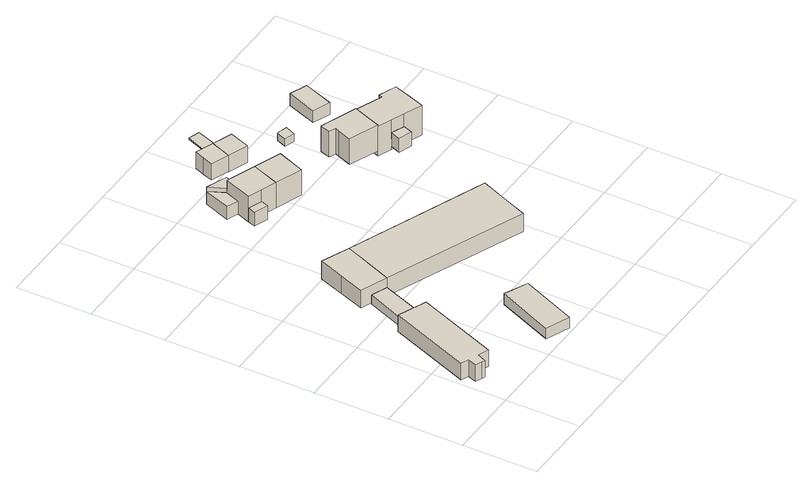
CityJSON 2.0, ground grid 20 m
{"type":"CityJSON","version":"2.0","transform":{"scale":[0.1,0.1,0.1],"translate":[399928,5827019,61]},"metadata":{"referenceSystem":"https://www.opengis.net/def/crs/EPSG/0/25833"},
"CityObjects":{
"building1":{"type":"Building","attributes":{"Gemeindeschluessel":"11000011","function":"31001_2020"},"address":[{"country":"Germany","locality":"Berlin","thoroughfareNumber":"2 (14)","thoroughfareName":"Straße 1"}],"children":["building1-1","building1-2"]},
"building1-1":{"type":"BuildingPart","attributes":{"BezugspunktDach":"2200","measuredHeight":6.11,"storeysAboveGround":1},"parents":["building1"],"geometry":[{"type":"MultiSurface","lod":"1","boundaries":[[[0,1,2,3,4,5,6,7,8,9,10]],[[11,12,13,14,15,16,17,18,19,20,21]],[[11,21,10,9]],[[22,23,24,12,11,9,8]],[[13,25,22,12,8,7]],[[14,13,7,6]],[[15,14,6,5]],[[16,15,5,4]],[[17,16,4,3]],[[18,17,3,2]],[[19,18,2,1]],[[20,19,1,0]],[[21,20,0,10]],[[12,24,23,22]],[[26,12,22,25,13]]]}]},
"building1-2":{"type":"BuildingPart","attributes":{"BezugspunktDach":"2200","measuredHeight":2.6,"storeysAboveGround":1},"parents":["building1"],"geometry":[{"type":"MultiSurface","lod":"1","boundaries":[[[25,27,28,23]],[[29,30,13,24]],[[29,24,23,28]],[[30,29,28,27]],[[13,30,27,25]],[[13,12,31]],[[24,31,12,22,23]],[[25,22,12,13]]]}]},
"building2":{"type":"Building","attributes":{"Gemeindeschluessel":"11000011","BezugspunktDach":"2200","function":"31001_2143","measuredHeight":3.1,"storeysAboveGround":1},"address":[{"country":"Germany","locality":"Berlin","thoroughfareNumber":"2 (3)","thoroughfareName":"Straße 1"}],"geometry":[{"type":"Solid","lod":"1","boundaries":[[[[32,33,34,35]],[[36,37,38,39]],[[36,39,35,34]],[[37,36,34,33]],[[38,37,33,32]],[[39,38,32,35]]]]}]},
"building3":{"type":"Building","attributes":{"Gemeindeschluessel":"11000011","BezugspunktDach":"2200","function":"31001_2020","measuredHeight":7.38,"storeysAboveGround":1},"address":[{"country":"Germany","locality":"Berlin","thoroughfareNumber":"2 (13)","thoroughfareName":"Straße 1"}],"geometry":[{"type":"Solid","lod":"1","boundaries":[[[[40,41,42,43,44,45]],[[46,47,48,49,50,51]],[[46,51,45,44]],[[47,46,44,43]],[[48,47,43,42]],[[49,48,42,41]],[[50,49,41,40]],[[51,50,40,45]]]]}]},
"building4":{"type":"Building","attributes":{"Gemeindeschluessel":"11000011","BezugspunktDach":"2200","function":"31001_2000","measuredHeight":7.53,"storeysAboveGround":1},"address":[{"country":"Germany","locality":"Berlin","thoroughfareNumber":"10, 12, 2, 4, 6, 8","thoroughfareName":"Straße 1"}],"geometry":[{"type":"Solid","lod":"1","boundaries":[[[[52,53,54,42,40]],[[55,56,57,58,59]],[[55,59,40,42]],[[56,55,42,54]],[[57,56,54,53]],[[58,57,53,52]],[[59,58,52,40]]]]}]},
"building5":{"type":"Building","attributes":{"Gemeindeschluessel":"11000011","function":"31001_1010"},"address":[{"country":"Germany","locality":"Berlin","thoroughfareNumber":"1","thoroughfareName":"Straße 1"}],"children":["building5-1","building5-2","building5-3","building5-4"]},
"building5-1":{"type":"BuildingPart","attributes":{"BezugspunktDach":"2200","measuredHeight":8.63,"storeysAboveGround":1},"parents":["building5"],"geometry":[{"type":"MultiSurface","lod":"1","boundaries":[[[60,61,62,63,64,65]],[[66,67,68,69,70,71]],[[66,72,73,74,71,65,64]],[[67,75,76,66,64,63]],[[68,67,63,62]],[[69,68,62,61]],[[70,69,61,60]],[[77,78,60,65]],[[74,73,72,66]],[[66,76,75,67]],[[71,70,78,77]]]}]},
"building5-2":{"type":"BuildingPart","attributes":{"BezugspunktDach":"2200","measuredHeight":3.78,"storeysAboveGround":1},"parents":["building5"],"geometry":[{"type":"Solid","lod":"1","boundaries":[[[[73,72,79,80]],[[81,66,74,82]],[[81,82,80,79]],[[66,72,66,74]],[[82,74,73,80]],[[66,81,79,72]],[[74,66,72,73]]]]}]},
"building5-3":{"type":"BuildingPart","attributes":{"BezugspunktDach":"2200","measuredHeight":4.95,"storeysAboveGround":1},"parents":["building5"],"geometry":[{"type":"MultiSurface","lod":"1","boundaries":[[[76,75,83,84]],[[85,67,66,81]],[[85,81,84,83]],[[67,85,83,75]],[[67,86,67,66]],[[81,66,76,84],[81,79,72,66]],[[66,67,86,75,76]],[[79,81,66,72]]]}]},
"building5-4":{"type":"BuildingPart","attributes":{"BezugspunktDach":"2200","measuredHeight":4.05,"storeysAboveGround":1},"parents":["building5"],"geometry":[{"type":"MultiSurface","lod":"1","boundaries":[[[87,78,77,88]],[[71,70,89,90]],[[71,90,88,77]],[[70,71,77,71,70,91]],[[89,70,78,87]],[[90,89,87,88]],[[91,70,71,77,78]]]}]},
"building6":{"type":"Building","attributes":{"Gemeindeschluessel":"11000011","BezugspunktDach":"2200","function":"31001_1010","measuredHeight":8.67,"storeysAboveGround":2},"address":[{"country":"Germany","locality":"Berlin","thoroughfareNumber":"3","thoroughfareName":"Straße 1"}],"geometry":[{"type":"Solid","lod":"1","boundaries":[[[[92,93,62,61]],[[68,94,95,69]],[[68,69,61,62]],[[94,68,62,93]],[[95,94,93,92]],[[69,95,92,61]]]]}]},
"building7":{"type":"Building","attributes":{"Gemeindeschluessel":"11000011","BezugspunktDach":"2200","function":"31001_2143","measuredHeight":6.09,"storeysAboveGround":1},"address":[{"country":"Germany","locality":"Berlin","thoroughfareNumber":"1 (1)","thoroughfareName":"Straße 1"}],"geometry":[{"type":"Solid","lod":"1","boundaries":[[[[96,97,98,99,100]],[[101,102,103,104,105]],[[101,105,100,99]],[[102,101,99,98]],[[103,102,98,97]],[[104,103,97,96]],[[105,104,96,100]]]]}]},
"building8":{"type":"Building","attributes":{"Gemeindeschluessel":"11000011","BezugspunktDach":"2200","function":"31001_2143","measuredHeight":6.17,"storeysAboveGround":1},"address":[{"country":"Germany","locality":"Berlin","thoroughfareNumber":"3 (1)","thoroughfareName":"Straße 1"}],"geometry":[{"type":"Solid","lod":"1","boundaries":[[[[106,107,108,97,109,96]],[[110,111,112,113,114,115]],[[110,115,96,109]],[[111,110,109,97]],[[112,111,97,108]],[[113,112,108,107]],[[114,113,107,106]],[[115,114,106,96]]]]}]},
"building9":{"type":"Building","attributes":{"Gemeindeschluessel":"11000011","BezugspunktDach":"2200","function":"31001_2463","measuredHeight":0.368,"storeysAboveGround":1},"address":[{"country":"Germany","locality":"Berlin","thoroughfareNumber":"3 (2)","thoroughfareName":"Straße 1"}],"geometry":[{"type":"Solid","lod":"1","boundaries":[[[[116,117,118,119]],[[120,121,122,123]],[[120,123,119,118]],[[121,120,118,117]],[[122,121,117,116]],[[123,122,116,119]]]]}]},
"building10":{"type":"Building","attributes":{"Gemeindeschluessel":"11000011","BezugspunktDach":"2200","function":"51009_1611","measuredHeight":2.28,"storeysAboveGround":0},"address":[{"country":"Germany","locality":"Berlin"}],"geometry":[{"type":"Solid","lod":"1","boundaries":[[[[124,125,126,127]],[[128,129,130,131]],[[128,131,127,126]],[[129,128,126,125]],[[130,129,125,124]],[[131,130,124,127]]]]}]},
"building11":{"type":"Building","attributes":{"Gemeindeschluessel":"11000011","BezugspunktDach":"2200","function":"31001_1010","measuredHeight":8.31,"storeysAboveGround":1},"address":[{"country":"Germany","locality":"Berlin","thoroughfareNumber":"5","thoroughfareName":"Straße 1"}],"geometry":[{"type":"Solid","lod":"1","boundaries":[[[[132,133,134,135,136,137,138,139,140]],[[141,142,143,144,145,146,147,148,149]],[[141,149,140,139]],[[142,141,139,138]],[[143,142,138,137]],[[144,143,137,136]],[[145,144,136,135]],[[146,145,135,134]],[[147,146,134,133]],[[148,147,133,132]],[[149,148,132,140]]]]}]},
"building12":{"type":"Building","attributes":{"Gemeindeschluessel":"11000011","function":"31001_1010"},"address":[{"country":"Germany","locality":"Berlin","thoroughfareNumber":"7","thoroughfareName":"Straße 1"}],"children":["building12-1","building12-2"]},
"building12-1":{"type":"BuildingPart","attributes":{"BezugspunktDach":"2200","measuredHeight":9.34,"storeysAboveGround":1},"parents":["building12"],"geometry":[{"type":"MultiSurface","lod":"1","boundaries":[[[150,151,152,153,154,155,156,157,158,159,160,161]],[[162,163,164,165,166,167,168,169,170,171,172,173]],[[162,173,161,160]],[[163,162,160,159]],[[164,163,159,158]],[[165,164,158,157]],[[166,165,157,156]],[[167,166,156,155]],[[168,167,155,154]],[[169,168,154,153]],[[170,169,153,152]],[[171,170,152,151]],[[174,175,176,151,150]],[[172,171,177,178]],[[173,172,150,161]],[[178,177,176,175,174]]]}]},
"building12-2":{"type":"BuildingPart","attributes":{"BezugspunktDach":"2200","measuredHeight":4.61,"storeysAboveGround":1},"parents":["building12"],"geometry":[{"type":"Solid","lod":"1","boundaries":[[[[179,176,175,180]],[[178,177,181,182]],[[178,182,180,175]],[[181,177,176,179]],[[182,181,179,180]],[[177,178,175,176]]]]}]},
"building13":{"type":"Building","attributes":{"Gemeindeschluessel":"11000011","BezugspunktDach":"2200","function":"31001_2143","measuredHeight":3.47,"storeysAboveGround":1},"address":[{"country":"Germany","locality":"Berlin","thoroughfareNumber":"5 (1)","thoroughfareName":"Straße 1"}],"geometry":[{"type":"Solid","lod":"1","boundaries":[[[[183,184,185,186,187]],[[188,189,190,191,192]],[[188,192,187,186]],[[189,188,186,185]],[[190,189,185,184]],[[191,190,184,183]],[[192,191,183,187]]]]}]}
},
"vertices":[
[26,116,58],[17,92,58],[35,85,58],[43,81,58],[54,105,58],[82,94,58],[168,312,58],[151,319,58],[130,328,58],[92,343,58],[6,124,58],[92,343,10],[130,328,10],[151,319,10],[168,312,10],[82,94,10],[54,105,10],[43,81,10],[35,85,10],[17,92,10],[26,116,10],[6,124,10],[130,328,36],[106,337,36],[106,337,10],[151,319,36],[135,326,10],
[195,433,36],[152,450,36],[152,450,10],[195,433,10],[111,335,10],
[305,6,40],[369,155,40],[307,183,40],[242,32,40],[307,183,9],[369,155,9],[305,6,9],[242,32,9],
[195,433,64],[222,499,64],[249,566,64],[174,597,64],[149,529,64],[124,461,64],[149,529,12],[174,597,12],[249,566,12],[222,499,12],[195,433,12],[124,461,12],
[567,282,64],[595,350,64],[623,418,64],[249,566,11],[623,418,11],[595,350,11],[567,282,11],[195,433,11],
[311,837,90],[351,822,90],[380,896,90],[326,916,90],[301,925,90],[273,851,90],[301,925,16],[326,916,16],[380,896,16],[351,822,16],[311,837,16],[273,851,16],[301,925,54],[286,886,54],[286,886,16],[326,916,66],[301,925,66],[273,851,56],[311,837,56],
[282,969,54],[255,898,54],[282,969,16],[255,898,16],
[338,948,66],[282,969,66],[338,948,16],[326,916,41],
[303,817,56],[266,831,56],[303,817,16],[266,831,16],[311,837,46],
[423,795,90],[452,869,90],[452,869,16],[423,795,16],
[415,987,64],[436,1041,64],[388,1059,64],[377,1032,64],[367,1005,64],[377,1032,16],[388,1059,16],[436,1041,16],[415,987,16],[367,1005,16],
[469,967,64],[479,994,64],[489,1021,64],[426,1014,64],[426,1014,15],[436,1041,15],[489,1021,15],[479,994,15],[469,967,15],[415,987,15],
[478,1042,19],[507,1119,19],[477,1129,19],[447,1053,19],[477,1129,15],[507,1119,15],[478,1042,15],[447,1053,15],
[591,912,39],[603,940,39],[575,948,39],[564,921,39],[575,948,17],[603,940,17],[591,912,17],[564,921,17],
[599,805,91],[595,794,91],[581,757,91],[659,726,91],[673,764,91],[688,802,91],[610,832,91],[590,839,91],[581,813,91],[590,839,16],[610,832,16],[688,802,16],[673,764,16],[659,726,16],[581,757,16],[595,794,16],[599,805,16],[581,813,16],
[696,711,88],[730,697,88],[779,678,88],[793,717,88],[810,766,88],[763,784,88],[760,774,88],[688,803,88],[688,802,88],[673,764,88],[659,726,88],[658,725,88],[659,726,1],[673,764,1],[688,802,1],[688,803,1],[760,774,1],[763,784,1],[810,766,1],[793,717,1],[779,678,1],[730,697,1],[696,711,1],[658,725,1],[696,711,33],[696,711,51],[730,697,51],[730,697,10],[696,711,10],
[720,672,51],[685,685,51],[720,672,10],[685,685,10],
[722,892,51],[741,942,51],[752,972,51],[705,990,51],[675,910,51],[705,990,17],[752,972,17],[741,942,17],[722,892,17],[675,910,17]
]}
